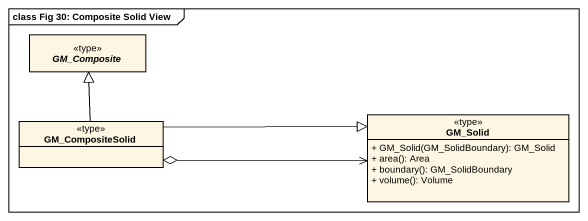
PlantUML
@startuml
mainframe class Fig 30: Composite Solid View
hide circle
hide empty members
skinparam classAttributeIconSize 0
abstract class GM_Composite <<type>>
class GM_CompositeSolid <<type>>
class GM_Solid <<type>> {
  + GM_Solid(GM_SolidBoundary): GM_Solid
  + area(): Area
  + boundary(): GM_SolidBoundary
  + volume(): Volume
}
GM_CompositeSolid -up-|> GM_Composite
GM_CompositeSolid -right-|> GM_Solid
GM_Solid <-left-o GM_CompositeSolid
@enduml
